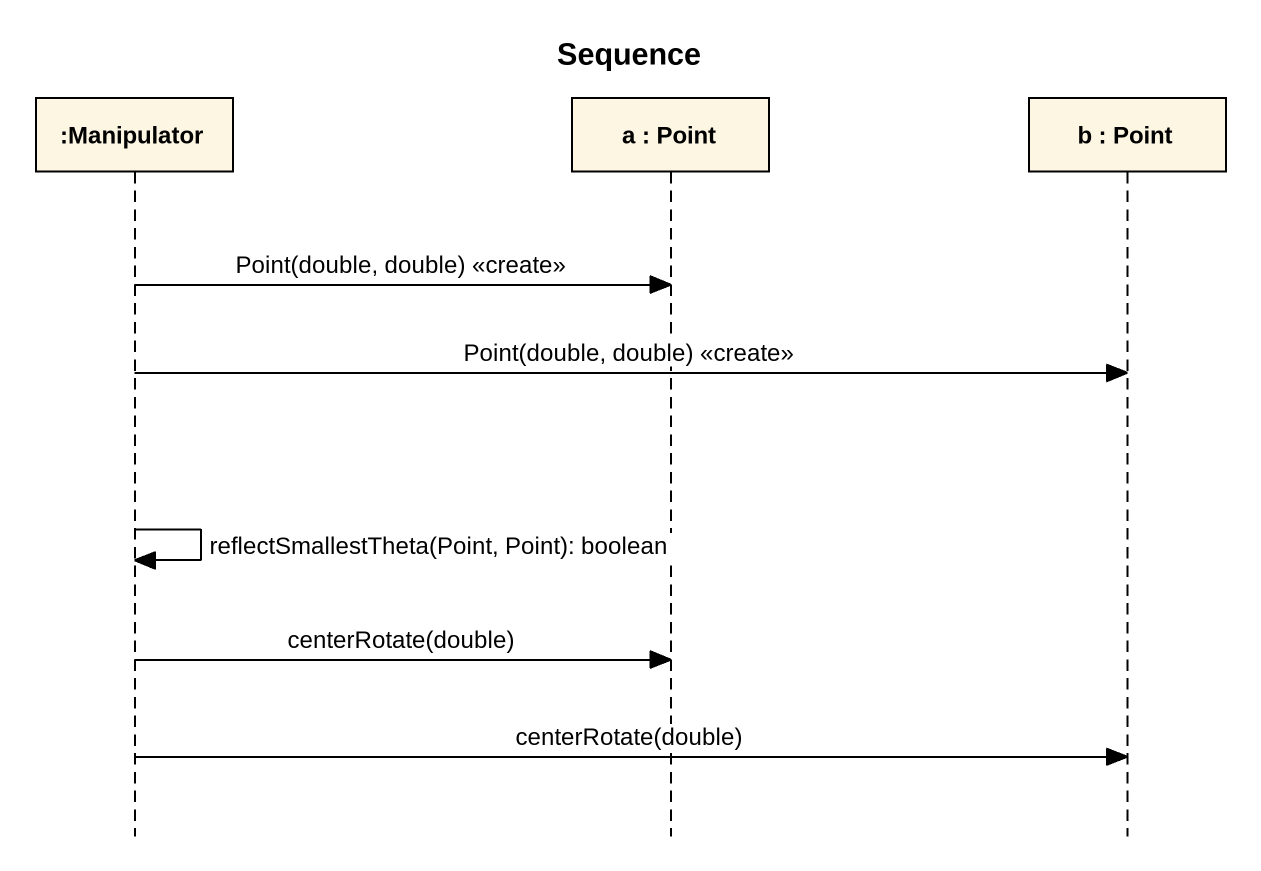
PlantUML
@startuml
title Sequence
hide footbox
participant ":Manipulator" as Manipulator
participant "a : Point" as a
participant "b : Point" as b

Manipulator -> a : Point(double, double) <<create>>
Manipulator -> b : Point(double, double) <<create>>
Manipulator -> Manipulator : reflectSmallestTheta(Point, Point): boolean
Manipulator -> a : centerRotate(double)
Manipulator -> b : centerRotate(double)
@enduml
